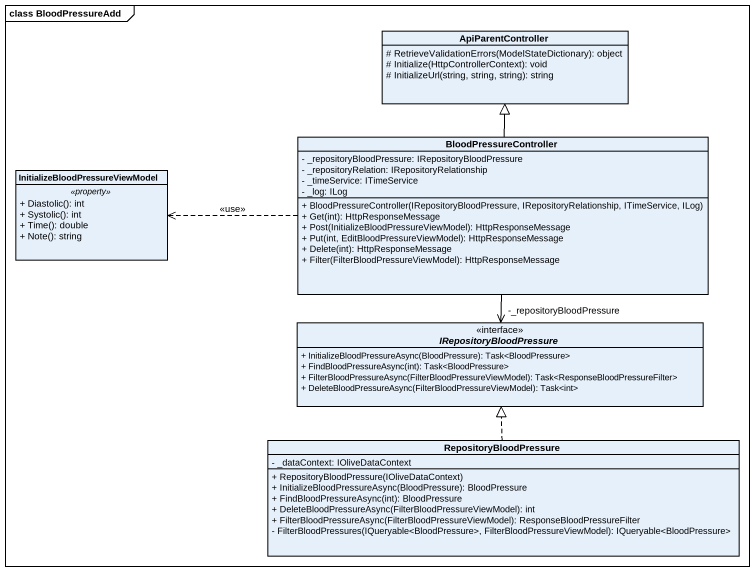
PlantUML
@startuml
mainframe class BloodPressureAdd
hide circle
hide empty members
skinparam classAttributeIconSize 0
class ApiParentController {
  # RetrieveValidationErrors(ModelStateDictionary): object
  # Initialize(HttpControllerContext): void
  # InitializeUrl(string, string, string): string
}
class BloodPressureController {
  - _repositoryBloodPressure: IRepositoryBloodPressure
  - _repositoryRelation: IRepositoryRelationship
  - _timeService: ITimeService
  - _log: ILog
  + BloodPressureController(IRepositoryBloodPressure, IRepositoryRelationship, ITimeService, ILog)
  + Get(int): HttpResponseMessage
  + Post(InitializeBloodPressureViewModel): HttpResponseMessage
  + Put(int, EditBloodPressureViewModel): HttpResponseMessage
  + Delete(int): HttpResponseMessage
  + Filter(FilterBloodPressureViewModel): HttpResponseMessage
}
class "InitializeBloodPressureViewModel" as InitializeBloodPressureViewM {
  .. <<property>> ..
  + Diastolic(): int
  + Systolic(): int
  + Time(): double
  + Note(): string
}
interface IRepositoryBloodPressure {
  + InitializeBloodPressureAsync(BloodPressure): Task<BloodPressure>
  + FindBloodPressureAsync(int): Task<BloodPressure>
  + FilterBloodPressureAsync(FilterBloodPressureViewModel): Task<ResponseBloodPressureFilter>
  + DeleteBloodPressureAsync(FilterBloodPressureViewModel): Task<int>
}
class RepositoryBloodPressure {
  - _dataContext: IOliveDataContext
  + RepositoryBloodPressure(IOliveDataContext)
  + InitializeBloodPressureAsync(BloodPressure): BloodPressure
  + FindBloodPressureAsync(int): BloodPressure
  + DeleteBloodPressureAsync(FilterBloodPressureViewModel): int
  + FilterBloodPressureAsync(FilterBloodPressureViewModel): ResponseBloodPressureFilter
  - FilterBloodPressures(IQueryable<BloodPressure>, FilterBloodPressureViewModel): IQueryable<BloodPressure>
}
BloodPressureController -up-|> ApiParentController
BloodPressureController .left.> InitializeBloodPressureViewM : <<use>>
BloodPressureController --> "-_repositoryBloodPressure" IRepositoryBloodPressure
RepositoryBloodPressure .up.|> IRepositoryBloodPressure
@enduml
